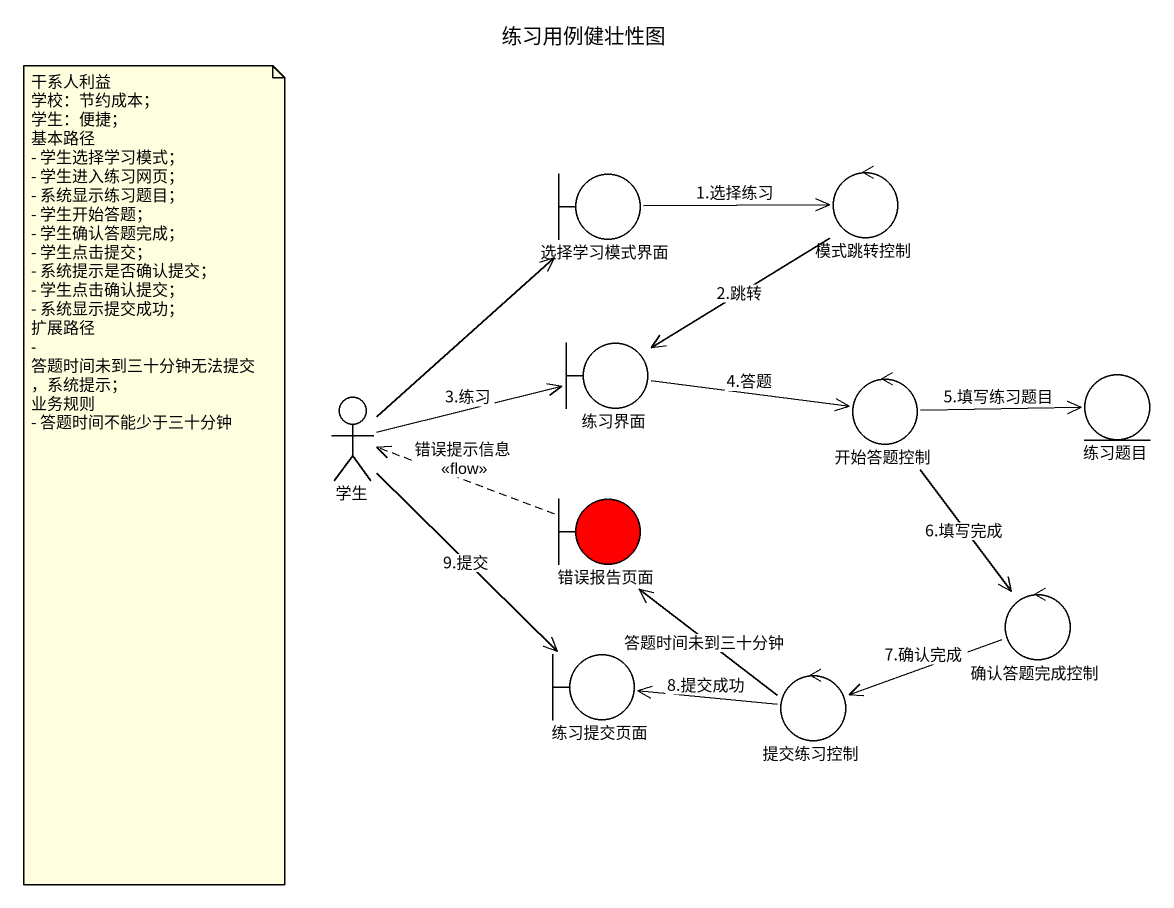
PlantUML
@startuml
title 练习用例健壮性图
boundary 选择学习模式界面
control 模式跳转控制
boundary 练习界面
actor 学生
control 开始答题控制
entity 练习题目
boundary 错误报告页面 #FF0000
control 确认答题完成控制
boundary 练习提交页面
control 提交练习控制
选择学习模式界面 -right-> 模式跳转控制 : 1.选择练习
模式跳转控制 --> 练习界面 : 2.跳转
练习界面 -right-> 开始答题控制 : 4.答题
学生 -up-> 选择学习模式界面
学生 -right-> 练习界面 : 3.练习
学生 --> 练习提交页面 : 9.提交
开始答题控制 -right-> 练习题目 : 5.填写练习题目
开始答题控制 --> 确认答题完成控制 : 6.填写完成
错误报告页面 .left.> 学生 : 错误提示信息\n<<flow>>
确认答题完成控制 -left-> 提交练习控制 : 7.确认完成
提交练习控制 -up-> 错误报告页面 : 答题时间未到三十分钟
提交练习控制 -left-> 练习提交页面 : 8.提交成功
note as N1
  干系人利益
  学校：节约成本；
  学生：便捷；
  基本路径
  - 学生选择学习模式；
  - 学生进入练习网页；
  - 系统显示练习题目；
  - 学生开始答题；
  - 学生确认答题完成；
  - 学生点击提交；
  - 系统提示是否确认提交；
  - 学生点击确认提交；
  - 系统显示提交成功；
  扩展路径
  - 答题时间未到三十分钟无法提交，系统提示；
  业务规则
  - 答题时间不能少于三十分钟
end note
@enduml
